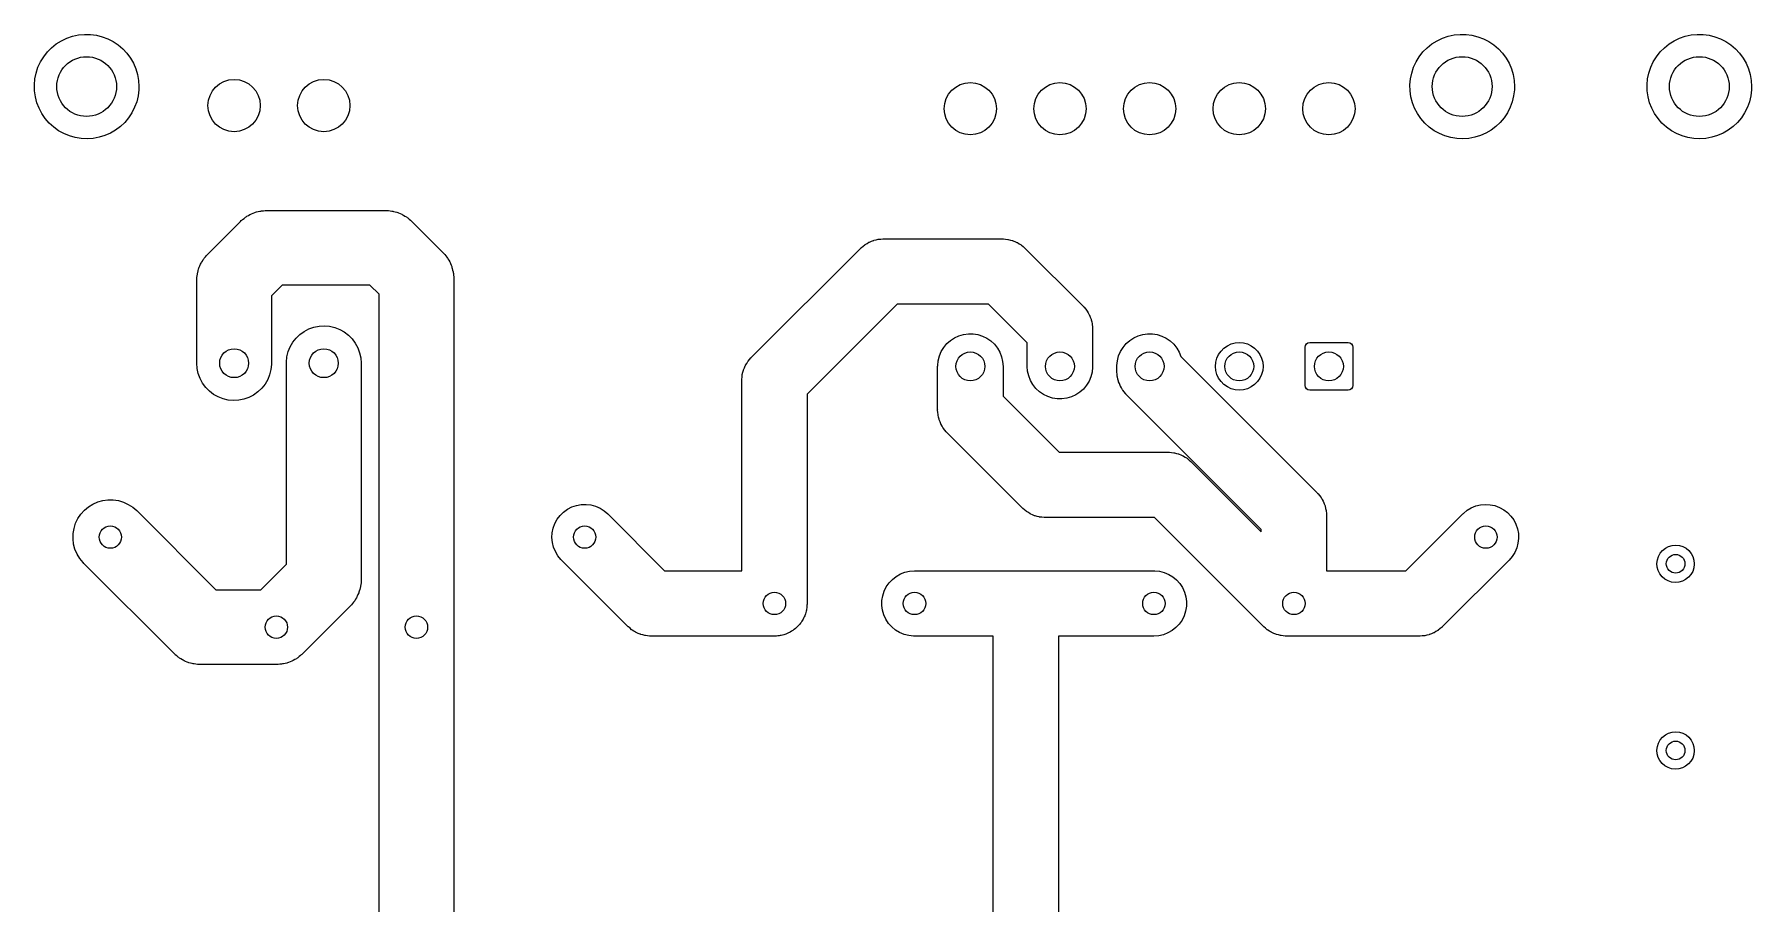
# Model space of a CAD drawing. Extents: x 38 to 261, y -144 to -47.
# Drawn here: x 37.8 to 129.8, y -93.3 to -46.7 of the extents above; entities that cross this region are included whole.
import ezdxf

# ---------------------------------------------------------------- set-up
doc = ezdxf.new("R2010")
doc.units = 0
doc.layers.add('BLACK', color=7, linetype='CONTINUOUS')

msp = doc.modelspace()

# ---------------------------------------------------------------- linework, layer by layer
at = {"layer": 'BLACK', "linetype": 'CONTINUOUS'}
for p, q in [((39.582, -46.9376), (39.887, -46.8331)), ((39.887, -46.8331), (40.202, -46.7645)), ((40.202, -46.7645), (40.5227, -46.7325)), ((40.5227, -46.7325), (40.8451, -46.7375)), ((40.8451, -46.7375), (41.1647, -46.7796)), ((41.1647, -46.7796), (41.4773, -46.8581)), ((41.4773, -46.8581), (41.7789, -46.9721)), ((113.242, -46.9376), (113.547, -46.8331)), ((113.547, -46.8331), (113.862, -46.7645)), ((113.862, -46.7645), (114.183, -46.7325)), ((114.183, -46.7325), (114.505, -46.7375)), ((114.505, -46.7375), (114.825, -46.7796)), ((114.825, -46.7796), (115.137, -46.8581)), ((115.137, -46.8581), (115.439, -46.9721)), ((125.942, -46.9376), (126.247, -46.8331)), ((126.247, -46.8331), (126.562, -46.7645)), ((126.562, -46.7645), (126.883, -46.7325)), ((126.883, -46.7325), (127.205, -46.7375)), ((127.205, -46.7375), (127.525, -46.7796)), ((127.525, -46.7796), (127.837, -46.8581)), ((127.837, -46.8581), (128.139, -46.9721)), ((38.3408, -47.932), (38.5397, -47.6783)), ((38.5397, -47.6783), (38.7664, -47.4492)), ((38.7664, -47.4492), (39.018, -47.2476)), ((39.018, -47.2476), (39.2911, -47.0763)), ((39.2911, -47.0763), (39.582, -46.9376)), ((41.7789, -46.9721), (42.0653, -47.1199)), ((42.0653, -47.1199), (42.3329, -47.2997)), ((42.3329, -47.2997), (42.578, -47.5091)), ((42.578, -47.5091), (42.7974, -47.7452)), ((42.7974, -47.7452), (42.9883, -48.005)), ((112.001, -47.932), (112.2, -47.6783)), ((112.2, -47.6783), (112.426, -47.4492)), ((112.426, -47.4492), (112.678, -47.2476)), ((112.678, -47.2476), (112.951, -47.0763)), ((112.951, -47.0763), (113.242, -46.9376)), ((115.439, -46.9721), (115.725, -47.1199)), ((115.725, -47.1199), (115.993, -47.2997)), ((115.993, -47.2997), (116.238, -47.5091)), ((116.238, -47.5091), (116.457, -47.7452)), ((116.457, -47.7452), (116.648, -48.005)), ((124.701, -47.932), (124.9, -47.6783)), ((124.9, -47.6783), (125.126, -47.4492)), ((125.126, -47.4492), (125.378, -47.2476)), ((125.378, -47.2476), (125.651, -47.0763)), ((125.651, -47.0763), (125.942, -46.9376)), ((128.139, -46.9721), (128.425, -47.1199)), ((128.425, -47.1199), (128.693, -47.2997)), ((128.693, -47.2997), (128.938, -47.5091)), ((128.938, -47.5091), (129.157, -47.7452)), ((129.157, -47.7452), (129.348, -48.005)), ((37.9354, -48.8053), (38.0366, -48.4993)), ((38.0366, -48.4993), (38.1724, -48.2069)), ((38.1724, -48.2069), (38.3408, -47.932)), ((42.9883, -48.005), (43.148, -48.285)), ((43.148, -48.285), (43.2745, -48.5815)), ((43.2745, -48.5815), (43.366, -48.8906)), ((111.595, -48.8053), (111.697, -48.4993)), ((111.697, -48.4993), (111.832, -48.2069)), ((111.832, -48.2069), (112.001, -47.932)), ((116.648, -48.005), (116.808, -48.285)), ((116.808, -48.285), (116.934, -48.5815)), ((116.934, -48.5815), (117.026, -48.8906)), ((124.295, -48.8053), (124.397, -48.4993)), ((124.397, -48.4993), (124.532, -48.2069)), ((124.532, -48.2069), (124.701, -47.932)), ((129.348, -48.005), (129.508, -48.285)), ((129.508, -48.285), (129.634, -48.5815)), ((129.634, -48.5815), (129.726, -48.8906)), ((37.8414, -49.442), (37.87, -49.121)), ((37.8498, -49.7643), (37.8414, -49.442)), ((37.87, -49.121), (37.9354, -48.8053)), ((43.366, -48.8906), (43.4214, -49.2082)), ((43.4214, -49.2082), (43.44, -49.53)), ((43.44, -49.53), (43.4345, -49.7058)), ((111.501, -49.442), (111.53, -49.121)), ((111.51, -49.7643), (111.501, -49.442)), ((111.53, -49.121), (111.595, -48.8053)), ((117.026, -48.8906), (117.081, -49.2082)), ((117.081, -49.2082), (117.1, -49.53)), ((117.1, -49.53), (117.094, -49.7058)), ((124.201, -49.442), (124.23, -49.121)), ((124.21, -49.7643), (124.201, -49.442)), ((124.23, -49.121), (124.295, -48.8053)), ((129.726, -48.8906), (129.781, -49.2082)), ((129.781, -49.2082), (129.8, -49.53)), ((129.8, -49.53), (129.794, -49.7058)), ((37.8952, -50.0834), (37.8498, -49.7643)), ((37.977, -50.3952), (37.8952, -50.0834)), ((38.0941, -50.6956), (37.977, -50.3952)), ((43.3205, -50.3393), (43.2097, -50.642)), ((43.3957, -50.0258), (43.3205, -50.3393)), ((43.4345, -49.7058), (43.3957, -50.0258)), ((111.555, -50.0834), (111.51, -49.7643)), ((111.637, -50.3952), (111.555, -50.0834)), ((111.754, -50.6956), (111.637, -50.3952)), ((116.98, -50.3393), (116.87, -50.642)), ((117.056, -50.0258), (116.98, -50.3393)), ((117.094, -49.7058), (117.056, -50.0258)), ((124.255, -50.0834), (124.21, -49.7643)), ((124.337, -50.3952), (124.255, -50.0834)), ((124.454, -50.6956), (124.337, -50.3952)), ((129.68, -50.3393), (129.57, -50.642)), ((129.756, -50.0258), (129.68, -50.3393)), ((129.794, -49.7058), (129.756, -50.0258)), ((38.245, -50.9805), (38.0941, -50.6956)), ((38.4276, -51.2461), (38.245, -50.9805)), ((38.6395, -51.4891), (38.4276, -51.2461)), ((38.8779, -51.706), (38.6395, -51.4891)), ((42.6811, -51.4467), (42.4473, -51.6686)), ((42.8879, -51.1994), (42.6811, -51.4467)), ((43.0649, -50.93), (42.8879, -51.1994)), ((43.2097, -50.642), (43.0649, -50.93)), ((111.905, -50.9805), (111.754, -50.6956)), ((112.088, -51.2461), (111.905, -50.9805)), ((112.299, -51.4891), (112.088, -51.2461)), ((112.538, -51.706), (112.299, -51.4891)), ((116.341, -51.4467), (116.107, -51.6686)), ((116.548, -51.1994), (116.341, -51.4467)), ((116.725, -50.93), (116.548, -51.1994)), ((116.87, -50.642), (116.725, -50.93)), ((124.605, -50.9805), (124.454, -50.6956)), ((124.788, -51.2461), (124.605, -50.9805)), ((124.999, -51.4891), (124.788, -51.2461)), ((125.238, -51.706), (124.999, -51.4891)), ((129.041, -51.4467), (128.807, -51.6686)), ((129.248, -51.1994), (129.041, -51.4467)), ((129.425, -50.93), (129.248, -51.1994)), ((129.57, -50.642), (129.425, -50.93)), ((39.1397, -51.8941), (38.8779, -51.706)), ((39.4214, -52.0509), (39.1397, -51.8941)), ((39.7192, -52.1743), (39.4214, -52.0509)), ((40.0292, -52.2626), (39.7192, -52.1743)), ((40.3473, -52.3147), (40.0292, -52.2626)), ((40.6693, -52.3298), (40.3473, -52.3147)), ((40.9909, -52.3079), (40.6693, -52.3298)), ((41.3079, -52.2492), (40.9909, -52.3079)), ((41.616, -52.1544), (41.3079, -52.2492)), ((41.9112, -52.0248), (41.616, -52.1544)), ((42.1895, -51.8622), (41.9112, -52.0248)), ((42.4473, -51.6686), (42.1895, -51.8622)), ((112.8, -51.8941), (112.538, -51.706)), ((113.081, -52.0509), (112.8, -51.8941)), ((113.379, -52.1743), (113.081, -52.0509)), ((113.689, -52.2626), (113.379, -52.1743)), ((114.007, -52.3147), (113.689, -52.2626)), ((114.329, -52.3298), (114.007, -52.3147)), ((114.651, -52.3079), (114.329, -52.3298)), ((114.968, -52.2492), (114.651, -52.3079)), ((115.276, -52.1544), (114.968, -52.2492)), ((115.571, -52.0248), (115.276, -52.1544)), ((115.849, -51.8622), (115.571, -52.0248)), ((116.107, -51.6686), (115.849, -51.8622)), ((125.5, -51.8941), (125.238, -51.706)), ((125.781, -52.0509), (125.5, -51.8941)), ((126.079, -52.1743), (125.781, -52.0509)), ((126.389, -52.2626), (126.079, -52.1743)), ((126.707, -52.3147), (126.389, -52.2626)), ((127.029, -52.3298), (126.707, -52.3147)), ((127.351, -52.3079), (127.029, -52.3298)), ((127.668, -52.2492), (127.351, -52.3079)), ((127.976, -52.1544), (127.668, -52.2492)), ((128.271, -52.0248), (127.976, -52.1544)), ((128.549, -51.8622), (128.271, -52.0248)), ((128.807, -51.6686), (128.549, -51.8622)), ((47.1258, -58.5038), (48.8778, -56.7518)), ((48.8778, -56.7518), (48.9229, -56.7081)), ((48.9229, -56.7081), (48.9595, -56.6783)), ((48.9595, -56.6783), (48.9931, -56.6452)), ((48.9931, -56.6452), (49.0689, -56.5892)), ((49.0689, -56.5892), (49.142, -56.5297)), ((49.142, -56.5297), (49.1824, -56.5054)), ((49.1824, -56.5054), (49.2203, -56.4773)), ((49.2203, -56.4773), (49.3033, -56.4326)), ((49.3033, -56.4326), (49.384, -56.384)), ((49.384, -56.384), (49.4275, -56.3656)), ((49.4275, -56.3656), (49.469, -56.3432)), ((49.469, -56.3432), (49.5574, -56.3106)), ((49.5574, -56.3106), (49.6442, -56.2738)), ((49.6442, -56.2738), (49.6898, -56.2617)), ((49.6898, -56.2617), (49.734, -56.2454)), ((49.734, -56.2454), (49.8262, -56.2256)), ((49.8262, -56.2256), (49.9172, -56.2014)), ((49.9172, -56.2014), (49.9641, -56.1959)), ((49.9641, -56.1959), (50.0102, -56.186)), ((50.0102, -56.186), (50.1042, -56.1793)), ((50.1042, -56.1793), (50.1978, -56.1682)), ((50.1978, -56.1682), (50.2449, -56.1693)), ((50.2449, -56.1693), (50.292, -56.166)), ((50.292, -56.166), (56.642, -56.166)), ((56.642, -56.166), (56.7048, -56.167)), ((56.7048, -56.167), (56.7517, -56.1718)), ((56.7517, -56.1718), (56.7989, -56.1722)), ((56.7989, -56.1722), (56.8921, -56.1862)), ((56.8921, -56.1862), (56.9859, -56.1958)), ((56.9859, -56.1958), (57.0316, -56.2072)), ((57.0316, -56.2072), (57.0783, -56.2142)), ((57.0783, -56.2142), (57.1686, -56.2412)), ((57.1686, -56.2412), (57.26, -56.2639)), ((57.26, -56.2639), (57.3037, -56.2816)), ((57.3037, -56.2816), (57.3489, -56.2951)), ((57.3489, -56.2951), (57.4345, -56.3346)), ((57.4345, -56.3346), (57.5219, -56.3699)), ((57.5219, -56.3699), (57.5627, -56.3936)), ((57.5627, -56.3936), (57.6055, -56.4134)), ((57.6055, -56.4134), (57.6847, -56.4645)), ((57.6847, -56.4645), (57.7662, -56.5118)), ((57.7662, -56.5118), (57.8032, -56.541)), ((57.8032, -56.541), (57.8428, -56.5666)), ((57.8428, -56.5666), (57.914, -56.6284)), ((57.914, -56.6284), (57.988, -56.6867)), ((57.988, -56.6867), (58.0206, -56.7209)), ((58.0206, -56.7209), (58.0562, -56.7518)), ((58.0562, -56.7518), (59.7142, -58.4098)), ((82.3334, -57.9852), (82.4328, -57.9284)), ((82.4328, -57.9284), (82.5312, -57.8699)), ((82.5312, -57.8699), (82.5453, -57.8641)), ((82.5453, -57.8641), (82.5586, -57.8565)), ((82.5586, -57.8565), (82.6653, -57.815)), ((82.6653, -57.815), (82.7712, -57.7717)), ((82.7712, -57.7717), (82.7861, -57.768)), ((82.7861, -57.768), (82.8003, -57.7625)), ((82.8003, -57.7625), (82.912, -57.7372)), ((82.912, -57.7372), (83.0232, -57.71)), ((83.0232, -57.71), (83.0384, -57.7086)), ((83.0384, -57.7086), (83.0533, -57.7052)), ((83.0533, -57.7052), (83.1675, -57.6967)), ((83.1675, -57.6967), (83.2815, -57.6863)), ((83.2815, -57.6863), (83.2967, -57.6871)), ((83.2967, -57.6871), (83.312, -57.686)), ((83.312, -57.686), (89.662, -57.686)), ((89.662, -57.686), (89.7078, -57.6866)), ((89.7078, -57.6866), (89.723, -57.6881)), ((89.723, -57.6881), (89.7383, -57.6877)), ((89.7383, -57.6877), (89.852, -57.7011)), ((89.852, -57.7011), (89.9659, -57.7126)), ((89.9659, -57.7126), (89.9807, -57.7164)), ((89.9807, -57.7164), (89.9959, -57.7182)), ((89.9959, -57.7182), (90.1063, -57.7483)), ((90.1063, -57.7483), (90.2173, -57.7764)), ((90.2173, -57.7764), (90.2314, -57.7824)), ((90.2314, -57.7824), (90.2462, -57.7864)), ((90.2462, -57.7864), (90.3509, -57.8325)), ((90.3509, -57.8325), (90.4565, -57.8767)), ((90.4565, -57.8767), (90.4696, -57.8847)), ((90.4696, -57.8847), (90.4836, -57.8908)), ((90.4836, -57.8908), (90.5804, -57.9519)), ((46.8385, -58.8753), (46.8858, -58.7938)), ((46.8858, -58.7938), (46.915, -58.7568)), ((46.915, -58.7568), (46.9406, -58.7172)), ((46.9406, -58.7172), (47.0024, -58.646)), ((47.0024, -58.646), (47.0607, -58.572)), ((47.0607, -58.572), (47.0949, -58.5394)), ((47.0949, -58.5394), (47.1258, -58.5038)), ((59.7142, -58.4098), (59.7579, -58.4549)), ((59.7579, -58.4549), (59.7877, -58.4915)), ((59.7877, -58.4915), (59.8208, -58.5251)), ((59.8208, -58.5251), (59.8768, -58.6009)), ((59.8768, -58.6009), (59.9363, -58.674)), ((59.9363, -58.674), (59.9606, -58.7144)), ((59.9606, -58.7144), (59.9887, -58.7523)), ((59.9887, -58.7523), (60.0334, -58.8353)), ((60.0334, -58.8353), (60.082, -58.916)), ((76.2326, -64.0406), (82.0746, -58.1986)), ((82.0746, -58.1986), (82.1074, -58.1666)), ((82.1074, -58.1666), (82.1192, -58.1569)), ((82.1192, -58.1569), (82.1297, -58.1458)), ((82.1297, -58.1458), (82.2196, -58.0749)), ((82.2196, -58.0749), (82.3082, -58.0025)), ((82.3082, -58.0025), (82.3214, -57.9947)), ((82.3214, -57.9947), (82.3334, -57.9852)), ((90.5804, -57.9519), (90.6782, -58.0113)), ((90.6782, -58.0113), (90.69, -58.0211)), ((90.69, -58.0211), (90.7029, -58.0293)), ((90.7029, -58.0293), (90.7896, -58.104)), ((90.7896, -58.104), (90.8777, -58.1772)), ((90.8777, -58.1772), (90.8878, -58.1886)), ((90.8878, -58.1886), (90.8994, -58.1986)), ((90.8994, -58.1986), (93.9994, -61.2986)), ((46.5458, -59.8083), (46.5462, -59.7611)), ((46.5462, -59.7611), (46.5602, -59.6679)), ((46.5602, -59.6679), (46.5698, -59.5741)), ((46.5698, -59.5741), (46.5812, -59.5284)), ((46.5812, -59.5284), (46.5882, -59.4817)), ((46.5882, -59.4817), (46.6152, -59.3914)), ((46.6152, -59.3914), (46.6379, -59.3)), ((46.6379, -59.3), (46.6556, -59.2563)), ((46.6556, -59.2563), (46.6691, -59.2111)), ((46.6691, -59.2111), (46.7086, -59.1255)), ((46.7086, -59.1255), (46.7439, -59.0381)), ((46.7439, -59.0381), (46.7676, -58.9973)), ((46.7676, -58.9973), (46.7874, -58.9545)), ((46.7874, -58.9545), (46.8385, -58.8753)), ((60.082, -58.916), (60.1004, -58.9595)), ((60.1004, -58.9595), (60.1228, -59.001)), ((60.1228, -59.001), (60.1554, -59.0894)), ((60.1554, -59.0894), (60.1922, -59.1762)), ((60.1922, -59.1762), (60.2043, -59.2218)), ((60.2043, -59.2218), (60.2206, -59.266)), ((60.2206, -59.266), (60.2404, -59.3581)), ((60.2404, -59.3581), (60.2646, -59.4492)), ((60.2646, -59.4492), (60.2701, -59.4961)), ((60.2701, -59.4961), (60.28, -59.5422)), ((60.28, -59.5422), (60.2867, -59.6362)), ((60.2867, -59.6362), (60.2978, -59.7298)), ((60.2978, -59.7298), (60.2967, -59.7769)), ((46.54, -59.918), (46.541, -59.8552)), ((46.54, -64.346), (46.54, -59.918)), ((46.541, -59.8552), (46.5458, -59.8083)), ((51.1204, -60.166), (50.54, -60.7464)), ((55.8136, -60.166), (51.1204, -60.166)), ((56.3, -60.6524), (55.8136, -60.166)), ((56.3, -111.64), (56.3, -60.6524)), ((60.2967, -59.7769), (60.3, -59.824)), ((60.3, -59.824), (60.3, -111.083)), ((50.54, -60.7464), (50.54, -64.346)), ((84.0369, -61.186), (79.22, -66.0029)), ((88.9371, -61.186), (84.0369, -61.186)), ((91.012, -63.2609), (88.9371, -61.186)), ((93.9994, -61.2986), (94.0314, -61.3314)), ((94.0314, -61.3314), (94.0411, -61.3432)), ((94.0411, -61.3432), (94.0522, -61.3537)), ((94.0522, -61.3537), (94.1231, -61.4436)), ((94.1231, -61.4436), (94.1955, -61.5322)), ((94.1955, -61.5322), (94.2033, -61.5454)), ((94.2033, -61.5454), (94.2128, -61.5574)), ((94.2128, -61.5574), (94.2696, -61.6568)), ((52.295, -62.6407), (52.5457, -62.5105)), ((52.5457, -62.5105), (52.8123, -62.4169)), ((52.8123, -62.4169), (53.0893, -62.3618)), ((53.0893, -62.3618), (53.3714, -62.3462)), ((53.3714, -62.3462), (53.6529, -62.3706)), ((53.6529, -62.3706), (53.9281, -62.4344)), ((53.9281, -62.4344), (54.1916, -62.5363)), ((94.2696, -61.6568), (94.3281, -61.7552)), ((94.3281, -61.7552), (94.3339, -61.7693)), ((94.3339, -61.7693), (94.3415, -61.7826)), ((94.3415, -61.7826), (94.383, -61.8893)), ((94.383, -61.8893), (94.4263, -61.9952)), ((94.4263, -61.9952), (94.43, -62.0101)), ((94.43, -62.0101), (94.4355, -62.0243)), ((94.4355, -62.0243), (94.4608, -62.136)), ((94.4608, -62.136), (94.488, -62.2472)), ((94.488, -62.2472), (94.4894, -62.2624)), ((94.4894, -62.2624), (94.4928, -62.2773)), ((94.4928, -62.2773), (94.5013, -62.3915)), ((94.5013, -62.3915), (94.5117, -62.5055)), ((94.5117, -62.5055), (94.5109, -62.5207)), ((94.5109, -62.5207), (94.512, -62.536)), ((51.5439, -63.4661), (51.6858, -63.2218)), ((51.6858, -63.2218), (51.8607, -63)), ((51.8607, -63), (52.0652, -62.805)), ((52.0652, -62.805), (52.295, -62.6407)), ((54.1916, -62.5363), (54.438, -62.6744)), ((54.438, -62.6744), (54.6626, -62.8458)), ((54.6626, -62.8458), (54.8608, -63.0471)), ((54.8608, -63.0471), (55.0287, -63.2743)), ((55.0287, -63.2743), (55.1628, -63.523)), ((86.5373, -63.4998), (86.7032, -63.3003)), ((86.7032, -63.3003), (86.8967, -63.1276)), ((86.8967, -63.1276), (87.1136, -62.9854)), ((87.1136, -62.9854), (87.3491, -62.8768)), ((87.3491, -62.8768), (87.5982, -62.8042)), ((87.5982, -62.8042), (87.8552, -62.7693)), ((87.8552, -62.7693), (88.1145, -62.7727)), ((88.1145, -62.7727), (88.3705, -62.8144)), ((88.3705, -62.8144), (88.6176, -62.8934)), ((88.6176, -62.8934), (88.8502, -63.0081)), ((88.8502, -63.0081), (89.0633, -63.156)), ((89.0633, -63.156), (89.2522, -63.3337)), ((89.2522, -63.3337), (89.4128, -63.5374)), ((91.012, -64.516), (91.012, -63.2609)), ((94.512, -62.536), (94.512, -64.516)), ((96.1373, -63.4998), (96.3032, -63.3003)), ((96.3032, -63.3003), (96.4967, -63.1276)), ((96.4967, -63.1276), (96.7136, -62.9854)), ((96.7136, -62.9854), (96.9491, -62.8768)), ((96.9491, -62.8768), (97.1982, -62.8042)), ((97.1982, -62.8042), (97.4552, -62.7693)), ((97.4552, -62.7693), (97.7145, -62.7727)), ((97.7145, -62.7727), (97.9705, -62.8144)), ((97.9705, -62.8144), (98.2176, -62.8934)), ((98.2176, -62.8934), (98.4502, -63.0081)), ((98.4502, -63.0081), (98.6633, -63.156)), ((98.6633, -63.156), (98.8522, -63.3337)), ((98.8522, -63.3337), (99.0128, -63.5374)), ((101.542, -63.5393), (101.724, -63.4118)), ((101.724, -63.4118), (101.926, -63.3179)), ((101.926, -63.3179), (102.141, -63.2604)), ((102.141, -63.2604), (102.362, -63.241)), ((102.362, -63.241), (102.583, -63.2604)), ((102.583, -63.2604), (102.798, -63.3179)), ((102.798, -63.3179), (102.999, -63.4118)), ((102.999, -63.4118), (103.182, -63.5393)), ((105.887, -63.491), (105.906, -63.3953)), ((105.906, -63.3953), (105.96, -63.3142)), ((105.96, -63.3142), (106.041, -63.26)), ((106.041, -63.26), (106.137, -63.241)), ((106.137, -63.241), (108.187, -63.241)), ((108.187, -63.241), (108.283, -63.26)), ((108.283, -63.26), (108.364, -63.3142)), ((108.364, -63.3142), (108.418, -63.3953)), ((108.418, -63.3953), (108.437, -63.491)), ((46.56, -64.6278), (46.54, -64.346)), ((50.54, -64.346), (50.539, -64.4088)), ((51.34, -64.346), (51.341, -64.2832)), ((51.34, -75.1176), (51.34, -64.346)), ((51.341, -64.2832), (51.3698, -64.0021)), ((51.3698, -64.0021), (51.4379, -63.728)), ((51.4379, -63.728), (51.5439, -63.4661)), ((55.1628, -63.523), (55.2606, -63.788)), ((55.2606, -63.788), (55.32, -64.0642)), ((55.32, -64.0642), (55.34, -64.346)), ((55.34, -64.346), (55.34, -75.946)), ((75.9248, -64.4564), (75.9859, -64.3596)), ((75.9859, -64.3596), (76.0453, -64.2618)), ((76.0453, -64.2618), (76.0551, -64.25)), ((76.0551, -64.25), (76.0633, -64.2371)), ((76.0633, -64.2371), (76.138, -64.1504)), ((76.138, -64.1504), (76.2112, -64.0623)), ((76.2112, -64.0623), (76.2226, -64.0522)), ((76.2226, -64.0522), (76.2326, -64.0406)), ((86.2126, -64.4702), (86.2386, -64.2121)), ((86.2386, -64.2121), (86.3024, -63.9607)), ((86.3024, -63.9607), (86.4027, -63.7215)), ((86.4027, -63.7215), (86.5373, -63.4998)), ((89.4128, -63.5374), (89.5415, -63.7626)), ((89.5415, -63.7626), (89.6355, -64.0044)), ((89.6355, -64.0044), (89.6928, -64.2573)), ((89.6928, -64.2573), (89.712, -64.516)), ((95.8126, -64.4702), (95.8386, -64.2121)), ((95.8386, -64.2121), (95.9024, -63.9607)), ((95.9024, -63.9607), (96.0027, -63.7215)), ((96.0027, -63.7215), (96.1373, -63.4998)), ((99.0128, -63.5374), (99.1415, -63.7626)), ((99.1415, -63.7626), (99.2294, -63.9885)), ((99.2294, -63.9885), (106.527, -71.2866)), ((101.087, -64.516), (101.106, -64.2946)), ((101.106, -64.2946), (101.164, -64.0799)), ((101.164, -64.0799), (101.258, -63.8785)), ((101.258, -63.8785), (101.385, -63.6964)), ((101.385, -63.6964), (101.542, -63.5393)), ((103.182, -63.5393), (103.339, -63.6964)), ((103.339, -63.6964), (103.466, -63.8785)), ((103.466, -63.8785), (103.56, -64.0799)), ((103.56, -64.0799), (103.618, -64.2946)), ((103.618, -64.2946), (103.637, -64.516)), ((105.887, -65.541), (105.887, -63.491)), ((108.437, -63.491), (108.437, -65.541)), ((46.6194, -64.904), (46.56, -64.6278)), ((46.7172, -65.169), (46.6194, -64.904)), ((46.8513, -65.4177), (46.7172, -65.169)), ((50.3361, -65.2259), (50.1942, -65.4702)), ((50.4421, -64.964), (50.3361, -65.2259)), ((50.5102, -64.6899), (50.4421, -64.964)), ((50.539, -64.4088), (50.5102, -64.6899)), ((75.72, -65.278), (75.7206, -65.2322)), ((75.72, -75.466), (75.72, -65.278)), ((75.7206, -65.2322), (75.7221, -65.217)), ((75.7217, -65.2017), (75.7351, -65.088)), ((75.7221, -65.217), (75.7217, -65.2017)), ((75.7351, -65.088), (75.7466, -64.9741)), ((75.7466, -64.9741), (75.7504, -64.9593)), ((75.7504, -64.9593), (75.7522, -64.9441)), ((75.7522, -64.9441), (75.7823, -64.8336)), ((75.7823, -64.8336), (75.8104, -64.7227)), ((75.8104, -64.7227), (75.8164, -64.7086)), ((75.8164, -64.7086), (75.8204, -64.6938)), ((75.8204, -64.6938), (75.8665, -64.5891)), ((75.8665, -64.5891), (75.9107, -64.4835)), ((75.9107, -64.4835), (75.9187, -64.4704)), ((75.9187, -64.4704), (75.9248, -64.4564)), ((86.212, -64.516), (86.2126, -64.4702)), ((86.212, -66.841), (86.212, -64.516)), ((89.712, -64.516), (89.712, -66.1161)), ((91.0312, -64.7747), (91.012, -64.516)), ((91.0885, -65.0276), (91.0312, -64.7747)), ((91.1825, -65.2694), (91.0885, -65.0276)), ((91.3112, -65.4946), (91.1825, -65.2694)), ((94.4216, -65.0713), (94.3213, -65.3105)), ((94.4854, -64.8199), (94.4216, -65.0713)), ((94.5114, -64.5618), (94.4854, -64.8199)), ((94.512, -64.516), (94.5114, -64.5618)), ((95.812, -64.516), (95.8126, -64.4702)), ((95.812, -64.796), (95.812, -64.516)), ((95.8131, -64.8113), (95.812, -64.796)), ((95.8123, -64.8265), (95.8131, -64.8113)), ((95.8227, -64.9405), (95.8123, -64.8265)), ((95.8312, -65.0547), (95.8227, -64.9405)), ((95.8346, -65.0696), (95.8312, -65.0547)), ((95.836, -65.0848), (95.8346, -65.0696)), ((95.8632, -65.196), (95.836, -65.0848)), ((95.8885, -65.3076), (95.8632, -65.196)), ((101.106, -64.7374), (101.087, -64.516)), ((101.164, -64.9521), (101.106, -64.7374)), ((101.258, -65.1535), (101.164, -64.9521)), ((101.385, -65.3356), (101.258, -65.1535)), ((103.466, -65.1535), (103.339, -65.3356)), ((103.56, -64.9521), (103.466, -65.1535)), ((103.618, -64.7374), (103.56, -64.9521)), ((103.637, -64.516), (103.618, -64.7374)), ((47.0192, -65.6449), (46.8513, -65.4177)), ((47.2174, -65.8462), (47.0192, -65.6449)), ((47.442, -66.0176), (47.2174, -65.8462)), ((47.6884, -66.1557), (47.442, -66.0176)), ((47.9519, -66.2576), (47.6884, -66.1557)), ((49.3343, -66.1815), (49.0677, -66.2751)), ((49.585, -66.0513), (49.3343, -66.1815)), ((49.8148, -65.887), (49.585, -66.0513)), ((50.0193, -65.692), (49.8148, -65.887)), ((50.1942, -65.4702), (50.0193, -65.692)), ((79.22, -66.0029), (79.22, -77.216)), ((89.712, -66.1161), (92.7119, -69.116)), ((91.4718, -65.6983), (91.3112, -65.4946)), ((91.6607, -65.876), (91.4718, -65.6983)), ((91.8738, -66.0239), (91.6607, -65.876)), ((92.1064, -66.1386), (91.8738, -66.0239)), ((92.3535, -66.2176), (92.1064, -66.1386)), ((93.3749, -66.1552), (93.1258, -66.2278)), ((93.6104, -66.0466), (93.3749, -66.1552)), ((93.8273, -65.9044), (93.6104, -66.0466)), ((94.0208, -65.7317), (93.8273, -65.9044)), ((94.1867, -65.5322), (94.0208, -65.7317)), ((94.3213, -65.3105), (94.1867, -65.5322)), ((95.894, -65.3219), (95.8885, -65.3076)), ((95.8977, -65.3368), (95.894, -65.3219)), ((95.941, -65.4427), (95.8977, -65.3368)), ((95.9825, -65.5494), (95.941, -65.4427)), ((95.9901, -65.5627), (95.9825, -65.5494)), ((95.9959, -65.5768), (95.9901, -65.5627)), ((96.0544, -65.6752), (95.9959, -65.5768)), ((96.1112, -65.7746), (96.0544, -65.6752)), ((96.1207, -65.7866), (96.1112, -65.7746)), ((96.1285, -65.7998), (96.1207, -65.7866)), ((96.2009, -65.8884), (96.1285, -65.7998)), ((96.2718, -65.9783), (96.2009, -65.8884)), ((96.2829, -65.9888), (96.2718, -65.9783)), ((96.2926, -66.0006), (96.2829, -65.9888)), ((96.3246, -66.0334), (96.2926, -66.0006)), ((103.54, -73.2489), (96.3246, -66.0334)), ((101.542, -65.4927), (101.385, -65.3356)), ((101.724, -65.6202), (101.542, -65.4927)), ((101.926, -65.7141), (101.724, -65.6202)), ((102.141, -65.7716), (101.926, -65.7141)), ((102.362, -65.791), (102.141, -65.7716)), ((102.583, -65.7716), (102.362, -65.791)), ((102.798, -65.7141), (102.583, -65.7716)), ((102.999, -65.6202), (102.798, -65.7141)), ((103.182, -65.4927), (102.999, -65.6202)), ((103.339, -65.3356), (103.182, -65.4927)), ((105.906, -65.6367), (105.887, -65.541)), ((105.96, -65.7178), (105.906, -65.6367)), ((106.041, -65.772), (105.96, -65.7178)), ((106.137, -65.791), (106.041, -65.772)), ((108.187, -65.791), (106.137, -65.791)), ((108.283, -65.772), (108.187, -65.791)), ((108.364, -65.7178), (108.283, -65.772)), ((108.418, -65.6367), (108.364, -65.7178)), ((108.437, -65.541), (108.418, -65.6367)), ((48.2271, -66.3214), (47.9519, -66.2576)), ((48.5086, -66.3458), (48.2271, -66.3214)), ((48.7907, -66.3302), (48.5086, -66.3458)), ((49.0677, -66.2751), (48.7907, -66.3302)), ((86.2131, -66.8563), (86.212, -66.841)), ((86.2123, -66.8715), (86.2131, -66.8563)), ((86.2227, -66.9855), (86.2123, -66.8715)), ((86.2312, -67.0997), (86.2227, -66.9855)), ((86.2346, -67.1146), (86.2312, -67.0997)), ((86.236, -67.1298), (86.2346, -67.1146)), ((92.6095, -66.2593), (92.3535, -66.2176)), ((92.8688, -66.2627), (92.6095, -66.2593)), ((93.1258, -66.2278), (92.8688, -66.2627)), ((86.2632, -67.241), (86.236, -67.1298)), ((86.2885, -67.3526), (86.2632, -67.241)), ((86.294, -67.3669), (86.2885, -67.3526)), ((86.2977, -67.3818), (86.294, -67.3669)), ((86.341, -67.4877), (86.2977, -67.3818)), ((86.3825, -67.5944), (86.341, -67.4877)), ((86.3901, -67.6077), (86.3825, -67.5944)), ((86.3959, -67.6218), (86.3901, -67.6077)), ((86.4544, -67.7202), (86.3959, -67.6218)), ((86.5112, -67.8196), (86.4544, -67.7202)), ((86.5207, -67.8316), (86.5112, -67.8196)), ((86.5285, -67.8448), (86.5207, -67.8316)), ((86.6009, -67.9334), (86.5285, -67.8448)), ((86.6718, -68.0233), (86.6009, -67.9334)), ((86.6829, -68.0338), (86.6718, -68.0233)), ((86.6926, -68.0456), (86.6829, -68.0338)), ((86.7246, -68.0784), (86.6926, -68.0456)), ((90.7496, -72.1034), (86.7246, -68.0784)), ((92.7119, -69.116), (98.552, -69.116)), ((98.552, -69.116), (98.5978, -69.1166)), ((98.5978, -69.1166), (98.613, -69.1181)), ((98.613, -69.1181), (98.6283, -69.1177)), ((98.6283, -69.1177), (98.742, -69.1311)), ((98.742, -69.1311), (98.8559, -69.1426)), ((98.8559, -69.1426), (98.8707, -69.1464)), ((98.8707, -69.1464), (98.8859, -69.1482)), ((98.8859, -69.1482), (98.9963, -69.1783)), ((98.9963, -69.1783), (99.1073, -69.2064)), ((99.1073, -69.2064), (99.1214, -69.2124)), ((99.1214, -69.2124), (99.1362, -69.2164)), ((99.1362, -69.2164), (99.2409, -69.2625)), ((99.2409, -69.2625), (99.3465, -69.3067)), ((99.3465, -69.3067), (99.3596, -69.3147)), ((99.3596, -69.3147), (99.3736, -69.3208)), ((99.3736, -69.3208), (99.4704, -69.3819)), ((99.4704, -69.3819), (99.5682, -69.4413)), ((99.5682, -69.4413), (99.58, -69.4511)), ((99.58, -69.4511), (99.5929, -69.4593)), ((99.5929, -69.4593), (99.6796, -69.534)), ((99.6796, -69.534), (99.7677, -69.6072)), ((99.7677, -69.6072), (99.7778, -69.6186)), ((99.7778, -69.6186), (99.7894, -69.6286)), ((99.7894, -69.6286), (103.54, -73.3791)), ((41.2325, -71.7782), (41.5044, -71.7016)), ((41.5044, -71.7016), (41.7844, -71.6639)), ((41.7844, -71.6639), (42.0669, -71.6662)), ((42.0669, -71.6662), (42.3463, -71.7082)), ((42.3463, -71.7082), (42.6169, -71.7891)), ((106.527, -71.2866), (106.559, -71.3194)), ((106.559, -71.3194), (106.569, -71.3312)), ((106.569, -71.3312), (106.58, -71.3417)), ((106.58, -71.3417), (106.651, -71.4316)), ((106.651, -71.4316), (106.724, -71.5202)), ((106.724, -71.5202), (106.731, -71.5334)), ((106.731, -71.5334), (106.741, -71.5454)), ((106.741, -71.5454), (106.798, -71.6448)), ((106.798, -71.6448), (106.856, -71.7432)), ((40.1727, -72.6691), (40.3297, -72.4342)), ((40.3297, -72.4342), (40.5182, -72.2237)), ((40.5182, -72.2237), (40.7344, -72.042)), ((40.7344, -72.042), (40.9741, -71.8925)), ((40.9741, -71.8925), (41.2325, -71.7782)), ((42.6169, -71.7891), (42.8735, -71.9074)), ((42.8735, -71.9074), (43.1108, -72.0606)), ((43.1108, -72.0606), (43.3242, -72.2458)), ((43.3242, -72.2458), (47.5644, -76.486)), ((65.8423, -72.7069), (65.9993, -72.5004)), ((65.9993, -72.5004), (66.1851, -72.3194)), ((66.1851, -72.3194), (66.3956, -72.1679)), ((66.3956, -72.1679), (66.6262, -72.0491)), ((66.6262, -72.0491), (66.8718, -71.9657)), ((66.8718, -71.9657), (67.1271, -71.9196)), ((67.1271, -71.9196), (67.3863, -71.9117)), ((67.3863, -71.9117), (67.6439, -71.9422)), ((67.6439, -71.9422), (67.8942, -72.0104)), ((67.8942, -72.0104), (68.1316, -72.1148)), ((68.1316, -72.1148), (68.3509, -72.2533)), ((68.3509, -72.2533), (68.5474, -72.4226)), ((68.5474, -72.4226), (71.5909, -75.466)), ((90.7612, -72.1134), (90.7496, -72.1034)), ((90.7713, -72.1248), (90.7612, -72.1134)), ((90.8593, -72.198), (90.7713, -72.1248)), ((90.9461, -72.2728), (90.8593, -72.198)), ((90.959, -72.2809), (90.9461, -72.2728)), ((90.9708, -72.2907), (90.959, -72.2809)), ((91.0686, -72.3501), (90.9708, -72.2907)), ((91.1654, -72.4112), (91.0686, -72.3501)), ((91.1794, -72.4173), (91.1654, -72.4112)), ((91.1925, -72.4253), (91.1794, -72.4173)), ((91.2981, -72.4695), (91.1925, -72.4253)), ((91.4028, -72.5156), (91.2981, -72.4695)), ((91.4176, -72.5196), (91.4028, -72.5156)), ((91.4317, -72.5256), (91.4176, -72.5196)), ((91.5427, -72.5537), (91.4317, -72.5256)), ((91.6531, -72.5838), (91.5427, -72.5537)), ((91.6683, -72.5856), (91.6531, -72.5838)), ((91.6831, -72.5894), (91.6683, -72.5856)), ((91.797, -72.6009), (91.6831, -72.5894)), ((91.9107, -72.6143), (91.797, -72.6009)), ((91.926, -72.6139), (91.9107, -72.6143)), ((91.9412, -72.6154), (91.926, -72.6139)), ((91.987, -72.616), (91.9412, -72.6154)), ((97.8271, -72.616), (91.987, -72.616)), ((103.665, -78.4534), (97.8271, -72.616)), ((106.856, -71.7432), (106.862, -71.7573)), ((106.862, -71.7573), (106.87, -71.7706)), ((106.87, -71.7706), (106.911, -71.8773)), ((106.911, -71.8773), (106.954, -71.9832)), ((106.954, -71.9832), (106.958, -71.9981)), ((106.958, -71.9981), (106.964, -72.0123)), ((106.964, -72.0123), (106.989, -72.124)), ((106.989, -72.124), (107.016, -72.2352)), ((107.016, -72.2352), (107.017, -72.2504)), ((107.017, -72.2504), (107.021, -72.2653)), ((107.021, -72.2653), (107.029, -72.3795)), ((107.029, -72.3795), (107.04, -72.4935)), ((107.04, -72.4935), (107.039, -72.5087)), ((107.039, -72.5087), (107.04, -72.524)), ((107.04, -72.524), (107.04, -75.466)), ((111.289, -75.466), (114.333, -72.4226)), ((114.333, -72.4226), (114.365, -72.3906)), ((114.365, -72.3906), (114.566, -72.2265)), ((114.566, -72.2265), (114.789, -72.0939)), ((114.789, -72.0939), (115.029, -71.9957)), ((115.029, -71.9957), (115.281, -71.934)), ((115.281, -71.934), (115.539, -71.9103)), ((115.539, -71.9103), (115.798, -71.925)), ((115.798, -71.925), (116.052, -71.9778)), ((116.052, -71.9778), (116.296, -72.0676)), ((116.296, -72.0676), (116.523, -72.1923)), ((116.523, -72.1923), (116.73, -72.3493)), ((116.73, -72.3493), (116.911, -72.5351)), ((116.911, -72.5351), (117.062, -72.7456)), ((39.9122, -73.7542), (39.9189, -73.4718)), ((39.9189, -73.4718), (39.9653, -73.1931)), ((39.9653, -73.1931), (40.0504, -72.9238)), ((40.0504, -72.9238), (40.1727, -72.6691)), ((65.5603, -73.6905), (65.575, -73.4316)), ((65.575, -73.4316), (65.6278, -73.1776)), ((65.6278, -73.1776), (65.7176, -72.9343)), ((65.7176, -72.9343), (65.8423, -72.7069)), ((103.54, -73.3791), (103.54, -73.2489)), ((117.062, -72.7456), (117.181, -72.9762)), ((117.181, -72.9762), (117.264, -73.2218)), ((117.264, -73.2218), (117.31, -73.4771)), ((117.31, -73.4771), (117.318, -73.7363)), ((39.9454, -74.0348), (39.9122, -73.7542)), ((40.0178, -74.3078), (39.9454, -74.0348)), ((40.128, -74.568), (40.0178, -74.3078)), ((65.584, -73.9488), (65.5603, -73.6905)), ((65.6457, -74.2008), (65.584, -73.9488)), ((65.7439, -74.4408), (65.6457, -74.2008)), ((65.8765, -74.6638), (65.7439, -74.4408)), ((117.115, -74.4816), (116.977, -74.7009)), ((117.22, -74.2442), (117.115, -74.4816)), ((117.288, -73.9939), (117.22, -74.2442)), ((117.318, -73.7363), (117.288, -73.9939)), ((124.905, -74.525), (125.03, -74.3755)), ((125.03, -74.3755), (125.182, -74.2532)), ((125.182, -74.2532), (125.355, -74.1628)), ((125.355, -74.1628), (125.543, -74.1077)), ((125.543, -74.1077), (125.737, -74.09)), ((125.737, -74.09), (125.931, -74.1104)), ((125.931, -74.1104), (126.118, -74.1681)), ((126.118, -74.1681), (126.289, -74.261)), ((126.289, -74.261), (126.44, -74.3854)), ((126.44, -74.3854), (126.563, -74.5366)), ((40.2737, -74.81), (40.128, -74.568)), ((40.4521, -75.0291), (40.2737, -74.81)), ((40.4958, -75.0742), (40.4521, -75.0291)), ((45.3218, -79.9002), (40.4958, -75.0742)), ((49.9716, -76.486), (51.34, -75.1176)), ((66.0406, -74.8646), (65.8765, -74.6638)), ((66.0726, -74.8974), (66.0406, -74.8646)), ((69.6286, -78.4534), (66.0726, -74.8974)), ((116.807, -74.8974), (113.251, -78.4534)), ((116.977, -74.7009), (116.807, -74.8974)), ((124.73, -75.076), (124.752, -74.8821)), ((124.746, -75.2705), (124.73, -75.076)), ((124.8, -75.4581), (124.746, -75.2705)), ((124.752, -74.8821), (124.811, -74.6961)), ((124.811, -74.6961), (124.905, -74.525)), ((126.563, -74.5366), (126.655, -74.7089)), ((126.705, -75.3115), (126.644, -75.4967)), ((126.655, -74.7089), (126.711, -74.8958)), ((126.73, -75.1179), (126.705, -75.3115)), ((126.711, -74.8958), (126.73, -75.09)), ((126.73, -75.09), (126.73, -75.1179)), ((55.3102, -76.2899), (55.2988, -76.3356)), ((55.3198, -76.1961), (55.3102, -76.2899)), ((55.3338, -76.1029), (55.3198, -76.1961)), ((55.3342, -76.0558), (55.3338, -76.1029)), ((55.339, -76.0088), (55.3342, -76.0558)), ((55.34, -75.946), (55.339, -76.0088)), ((71.5909, -75.466), (75.72, -75.466)), ((83.4621, -76.3278), (83.61, -76.1147)), ((83.61, -76.1147), (83.7877, -75.9258)), ((83.7877, -75.9258), (83.9914, -75.7652)), ((83.9914, -75.7652), (84.2166, -75.6365)), ((84.2166, -75.6365), (84.4583, -75.5425)), ((84.4583, -75.5425), (84.7113, -75.4852)), ((84.7113, -75.4852), (84.97, -75.466)), ((84.97, -75.466), (97.79, -75.466)), ((97.79, -75.466), (97.8358, -75.4666)), ((97.8358, -75.4666), (98.0939, -75.4926)), ((98.0939, -75.4926), (98.3453, -75.5564)), ((98.3453, -75.5564), (98.5845, -75.6567)), ((98.5845, -75.6567), (98.8062, -75.7913)), ((98.8062, -75.7913), (99.0057, -75.9572)), ((99.0057, -75.9572), (99.1784, -76.1507)), ((99.1784, -76.1507), (99.3206, -76.3676)), ((107.04, -75.466), (111.289, -75.466)), ((124.889, -75.6317), (124.8, -75.4581)), ((125.011, -75.7847), (124.889, -75.6317)), ((125.159, -75.9111), (125.011, -75.7847)), ((125.33, -76.0064), (125.159, -75.9111)), ((125.515, -76.0667), (125.33, -76.0064)), ((125.709, -76.0898), (125.515, -76.0667)), ((125.904, -76.0748), (125.709, -76.0898)), ((126.092, -76.0223), (125.904, -76.0748)), ((126.266, -75.9343), (126.092, -76.0223)), ((126.42, -75.8142), (126.266, -75.9343)), ((126.547, -75.6664), (126.42, -75.8142)), ((126.644, -75.4967), (126.547, -75.6664)), ((47.5644, -76.486), (49.9716, -76.486)), ((54.8776, -77.218), (54.8193, -77.292)), ((54.9394, -77.1468), (54.8776, -77.218)), ((54.965, -77.1072), (54.9394, -77.1468)), ((54.9942, -77.0702), (54.965, -77.1072)), ((55.0415, -76.9887), (54.9942, -77.0702)), ((55.0926, -76.9095), (55.0415, -76.9887)), ((55.1124, -76.8667), (55.0926, -76.9095)), ((55.1361, -76.8259), (55.1124, -76.8667)), ((55.1714, -76.7385), (55.1361, -76.8259)), ((55.2109, -76.6529), (55.1714, -76.7385)), ((55.2244, -76.6078), (55.2109, -76.6529)), ((55.2421, -76.564), (55.2244, -76.6078)), ((55.2648, -76.4726), (55.2421, -76.564)), ((55.2918, -76.3823), (55.2648, -76.4726)), ((55.2988, -76.3356), (55.2918, -76.3823)), ((79.22, -77.216), (79.2194, -77.2618)), ((83.2233, -77.3228), (83.2267, -77.0635)), ((83.2267, -77.0635), (83.2684, -76.8075)), ((83.2684, -76.8075), (83.3474, -76.5604)), ((83.3474, -76.5604), (83.4621, -76.3278)), ((99.3206, -76.3676), (99.4292, -76.6031)), ((99.4292, -76.6031), (99.5018, -76.8522)), ((99.5018, -76.8522), (99.5367, -77.1092)), ((99.5367, -77.1092), (99.5333, -77.3685)), ((54.7542, -77.3602), (52.2142, -79.9002)), ((54.7851, -77.3246), (54.7542, -77.3602)), ((54.8193, -77.292), (54.7851, -77.3246)), ((78.9779, -78.1042), (78.9343, -78.1669)), ((79.0015, -78.0562), (78.9779, -78.1042)), ((79.0293, -78.0105), (79.0015, -78.0562)), ((79.0588, -77.9401), (79.0293, -78.0105)), ((79.0926, -77.8716), (79.0588, -77.9401)), ((79.1089, -77.8206), (79.0926, -77.8716)), ((79.1296, -77.7713), (79.1089, -77.8206)), ((79.1484, -77.6973), (79.1296, -77.7713)), ((79.1716, -77.6245), (79.1484, -77.6973)), ((79.1802, -77.5717), (79.1716, -77.6245)), ((79.1934, -77.5199), (79.1802, -77.5717)), ((79.2011, -77.4439), (79.1934, -77.5199)), ((79.2133, -77.3685), (79.2011, -77.4439)), ((79.214, -77.315), (79.2133, -77.3685)), ((79.2194, -77.2618), (79.214, -77.315)), ((83.2582, -77.5798), (83.2233, -77.3228)), ((83.3308, -77.8289), (83.2582, -77.5798)), ((83.4394, -78.0644), (83.3308, -77.8289)), ((83.5816, -78.2813), (83.4394, -78.0644)), ((99.2979, -78.1042), (99.15, -78.3173)), ((99.4126, -77.8716), (99.2979, -78.1042)), ((99.4916, -77.6245), (99.4126, -77.8716)), ((99.5333, -77.3685), (99.4916, -77.6245)), ((69.6402, -78.4634), (69.6286, -78.4534)), ((69.6503, -78.4748), (69.6402, -78.4634)), ((69.7383, -78.548), (69.6503, -78.4748)), ((69.8251, -78.6227), (69.7383, -78.548)), ((69.838, -78.6309), (69.8251, -78.6227)), ((69.8498, -78.6407), (69.838, -78.6309)), ((69.9476, -78.7001), (69.8498, -78.6407)), ((70.0444, -78.7612), (69.9476, -78.7001)), ((70.0584, -78.7673), (70.0444, -78.7612)), ((70.0715, -78.7753), (70.0584, -78.7673)), ((70.1771, -78.8195), (70.0715, -78.7753)), ((70.2818, -78.8656), (70.1771, -78.8195)), ((70.2966, -78.8696), (70.2818, -78.8656)), ((70.3107, -78.8756), (70.2966, -78.8696)), ((70.4216, -78.9037), (70.3107, -78.8756)), ((70.5321, -78.9338), (70.4216, -78.9037)), ((70.5473, -78.9356), (70.5321, -78.9338)), ((70.5621, -78.9394), (70.5473, -78.9356)), ((70.676, -78.9509), (70.5621, -78.9394)), ((70.7897, -78.9643), (70.676, -78.9509)), ((70.805, -78.9639), (70.7897, -78.9643)), ((70.8202, -78.9654), (70.805, -78.9639)), ((70.866, -78.966), (70.8202, -78.9654)), ((77.47, -78.966), (70.866, -78.966)), ((77.5233, -78.962), (77.47, -78.966)), ((77.5768, -78.9627), (77.5233, -78.962)), ((77.6525, -78.9524), (77.5768, -78.9627)), ((77.7287, -78.9468), (77.6525, -78.9524)), ((77.7808, -78.935), (77.7287, -78.9468)), ((77.8338, -78.9278), (77.7808, -78.935)), ((77.9072, -78.9064), (77.8338, -78.9278)), ((77.9817, -78.8895), (77.9072, -78.9064)), ((78.0315, -78.8701), (77.9817, -78.8895)), ((78.0829, -78.8552), (78.0315, -78.8701)), ((78.1522, -78.8232), (78.0829, -78.8552)), ((78.2234, -78.7955), (78.1522, -78.8232)), ((78.2698, -78.769), (78.2234, -78.7955)), ((78.3184, -78.7466), (78.2698, -78.769)), ((78.3823, -78.7047), (78.3184, -78.7466)), ((78.4486, -78.6668), (78.3823, -78.7047)), ((78.4906, -78.6337), (78.4486, -78.6668)), ((78.5353, -78.6044), (78.4906, -78.6337)), ((78.5923, -78.5535), (78.5353, -78.6044)), ((78.6523, -78.5062), (78.5923, -78.5535)), ((78.6889, -78.4673), (78.6523, -78.5062)), ((78.7288, -78.4317), (78.6889, -78.4673)), ((78.7777, -78.3729), (78.7288, -78.4317)), ((78.83, -78.3173), (78.7777, -78.3729)), ((78.8605, -78.2734), (78.83, -78.3173)), ((78.8947, -78.2322), (78.8605, -78.2734)), ((78.9343, -78.1669), (78.8947, -78.2322)), ((83.7543, -78.4748), (83.5816, -78.2813)), ((83.9538, -78.6407), (83.7543, -78.4748)), ((84.1755, -78.7753), (83.9538, -78.6407)), ((84.4147, -78.8756), (84.1755, -78.7753)), ((84.6661, -78.9394), (84.4147, -78.8756)), ((84.9242, -78.9654), (84.6661, -78.9394)), ((84.97, -78.966), (84.9242, -78.9654)), ((89.182, -78.966), (84.97, -78.966)), ((89.182, -95.786), (89.182, -78.966)), ((97.79, -78.966), (92.682, -78.966)), ((92.682, -78.966), (92.682, -95.786)), ((98.0487, -78.9468), (97.79, -78.966)), ((98.3016, -78.8895), (98.0487, -78.9468)), ((98.5434, -78.7955), (98.3016, -78.8895)), ((98.7686, -78.6668), (98.5434, -78.7955)), ((98.9723, -78.5062), (98.7686, -78.6668)), ((99.15, -78.3173), (98.9723, -78.5062)), ((103.676, -78.4634), (103.665, -78.4534)), ((103.686, -78.4748), (103.676, -78.4634)), ((103.774, -78.548), (103.686, -78.4748)), ((103.861, -78.6227), (103.774, -78.548)), ((103.874, -78.6309), (103.861, -78.6227)), ((103.886, -78.6407), (103.874, -78.6309)), ((103.984, -78.7001), (103.886, -78.6407)), ((104.08, -78.7612), (103.984, -78.7001)), ((104.094, -78.7673), (104.08, -78.7612)), ((104.108, -78.7753), (104.094, -78.7673)), ((104.213, -78.8195), (104.108, -78.7753)), ((104.318, -78.8656), (104.213, -78.8195)), ((104.333, -78.8696), (104.318, -78.8656)), ((104.347, -78.8756), (104.333, -78.8696)), ((104.458, -78.9037), (104.347, -78.8756)), ((104.568, -78.9338), (104.458, -78.9037)), ((104.583, -78.9356), (104.568, -78.9338)), ((104.598, -78.9394), (104.583, -78.9356)), ((104.712, -78.9509), (104.598, -78.9394)), ((104.826, -78.9643), (104.712, -78.9509)), ((104.841, -78.9639), (104.826, -78.9643)), ((104.856, -78.9654), (104.841, -78.9639)), ((104.902, -78.966), (104.856, -78.9654)), ((112.014, -78.966), (104.902, -78.966)), ((112.029, -78.9649), (112.014, -78.966)), ((112.045, -78.9657), (112.029, -78.9649)), ((112.159, -78.9553), (112.045, -78.9657)), ((112.273, -78.9468), (112.159, -78.9553)), ((112.288, -78.9434), (112.273, -78.9468)), ((112.303, -78.942), (112.288, -78.9434)), ((112.414, -78.9148), (112.303, -78.942)), ((112.526, -78.8895), (112.414, -78.9148)), ((112.54, -78.884), (112.526, -78.8895)), ((112.555, -78.8803), (112.54, -78.884)), ((112.661, -78.837), (112.555, -78.8803)), ((112.767, -78.7955), (112.661, -78.837)), ((112.781, -78.7879), (112.767, -78.7955)), ((112.795, -78.7821), (112.781, -78.7879)), ((112.893, -78.7236), (112.795, -78.7821)), ((112.993, -78.6668), (112.893, -78.7236)), ((113.005, -78.6573), (112.993, -78.6668)), ((113.018, -78.6495), (113.005, -78.6573)), ((113.106, -78.5771), (113.018, -78.6495)), ((113.196, -78.5062), (113.106, -78.5771)), ((113.207, -78.4951), (113.196, -78.5062)), ((113.219, -78.4854), (113.207, -78.4951)), ((113.251, -78.4534), (113.219, -78.4854)), ((45.3574, -79.9311), (45.3218, -79.9002)), ((45.39, -79.9653), (45.3574, -79.9311)), ((45.464, -80.0236), (45.39, -79.9653)), ((52.1325, -79.9737), (52.0989, -80.0068)), ((52.1691, -79.9439), (52.1325, -79.9737)), ((52.2142, -79.9002), (52.1691, -79.9439)), ((45.5352, -80.0854), (45.464, -80.0236)), ((45.5748, -80.111), (45.5352, -80.0854)), ((45.6118, -80.1402), (45.5748, -80.111)), ((45.6933, -80.1875), (45.6118, -80.1402)), ((45.7725, -80.2386), (45.6933, -80.1875)), ((45.8153, -80.2584), (45.7725, -80.2386)), ((45.8561, -80.2821), (45.8153, -80.2584)), ((45.9435, -80.3174), (45.8561, -80.2821)), ((46.029, -80.3569), (45.9435, -80.3174)), ((46.0743, -80.3704), (46.029, -80.3569)), ((46.118, -80.3881), (46.0743, -80.3704)), ((46.2094, -80.4108), (46.118, -80.3881)), ((46.2997, -80.4378), (46.2094, -80.4108)), ((46.3464, -80.4448), (46.2997, -80.4378)), ((46.3921, -80.4562), (46.3464, -80.4448)), ((46.4859, -80.4658), (46.3921, -80.4562)), ((46.5791, -80.4798), (46.4859, -80.4658)), ((46.6263, -80.4802), (46.5791, -80.4798)), ((46.6732, -80.485), (46.6263, -80.4802)), ((46.736, -80.486), (46.6732, -80.485)), ((50.8, -80.486), (46.736, -80.486)), ((50.8471, -80.4827), (50.8, -80.486)), ((50.8942, -80.4838), (50.8471, -80.4827)), ((50.9878, -80.4727), (50.8942, -80.4838)), ((51.0818, -80.466), (50.9878, -80.4727)), ((51.1279, -80.4561), (51.0818, -80.466)), ((51.1748, -80.4506), (51.1279, -80.4561)), ((51.2659, -80.4264), (51.1748, -80.4506)), ((51.358, -80.4066), (51.2659, -80.4264)), ((51.4022, -80.3903), (51.358, -80.4066)), ((51.4478, -80.3782), (51.4022, -80.3903)), ((51.5346, -80.3414), (51.4478, -80.3782)), ((51.623, -80.3088), (51.5346, -80.3414)), ((51.6645, -80.2864), (51.623, -80.3088)), ((51.708, -80.268), (51.6645, -80.2864)), ((51.7887, -80.2194), (51.708, -80.268)), ((51.8717, -80.1747), (51.7887, -80.2194)), ((51.9096, -80.1466), (51.8717, -80.1747)), ((51.95, -80.1223), (51.9096, -80.1466)), ((52.0231, -80.0628), (51.95, -80.1223)), ((52.0989, -80.0068), (52.0231, -80.0628)), ((124.811, -84.6961), (124.905, -84.525)), ((124.905, -84.525), (125.03, -84.3755)), ((125.03, -84.3755), (125.182, -84.2532)), ((125.182, -84.2532), (125.355, -84.1628)), ((125.355, -84.1628), (125.543, -84.1077)), ((125.543, -84.1077), (125.737, -84.09)), ((125.737, -84.09), (125.931, -84.1104)), ((125.931, -84.1104), (126.118, -84.1681)), ((126.118, -84.1681), (126.289, -84.261)), ((126.289, -84.261), (126.44, -84.3854)), ((126.44, -84.3854), (126.563, -84.5366)), ((126.563, -84.5366), (126.655, -84.7089)), ((124.73, -85.076), (124.752, -84.8821)), ((124.746, -85.2705), (124.73, -85.076)), ((124.8, -85.4581), (124.746, -85.2705)), ((124.752, -84.8821), (124.811, -84.6961)), ((124.889, -85.6317), (124.8, -85.4581)), ((126.644, -85.4967), (126.547, -85.6664)), ((126.705, -85.3115), (126.644, -85.4967)), ((126.655, -84.7089), (126.711, -84.8958)), ((126.73, -85.1179), (126.705, -85.3115)), ((126.711, -84.8958), (126.73, -85.09)), ((126.73, -85.09), (126.73, -85.1179)), ((125.011, -85.7847), (124.889, -85.6317)), ((125.159, -85.9111), (125.011, -85.7847)), ((125.33, -86.0064), (125.159, -85.9111)), ((125.515, -86.0667), (125.33, -86.0064)), ((125.709, -86.0898), (125.515, -86.0667)), ((125.904, -86.0748), (125.709, -86.0898)), ((126.092, -86.0223), (125.904, -86.0748)), ((126.266, -85.9343), (126.092, -86.0223)), ((126.42, -85.8142), (126.266, -85.9343)), ((126.547, -85.6664), (126.42, -85.8142))]:
    msp.add_line(p, q, dxfattribs=at)
at = {"layer": 'BLACK'}
for centre, radius in [((40.64, -49.53), 1.6), ((114.3, -49.53), 1.6), ((127, -49.53), 1.6), ((48.54, -50.546), 1.4), ((53.34, -50.546), 1.4), ((87.962, -50.716), 1.4), ((92.762, -50.716), 1.4), ((97.562, -50.716), 1.4), ((102.362, -50.716), 1.4), ((107.162, -50.716), 1.4), ((48.54, -64.346), 0.775), ((53.34, -64.346), 0.775), ((87.962, -64.516), 0.775), ((92.762, -64.516), 0.775), ((97.562, -64.516), 0.775), ((102.362, -64.516), 0.775), ((107.162, -64.516), 0.775), ((41.91, -73.66), 0.6), ((67.31, -73.66), 0.6), ((115.57, -73.66), 0.6), ((125.73, -75.09), 0.5), ((77.47, -77.216), 0.6), ((84.97, -77.216), 0.6), ((97.79, -77.216), 0.6), ((105.29, -77.216), 0.6), ((50.8, -78.486), 0.6), ((58.3, -78.486), 0.6), ((125.73, -85.09), 0.5)]:
    msp.add_circle(centre, radius, dxfattribs=at)

doc.saveas('drawing.dxf')
